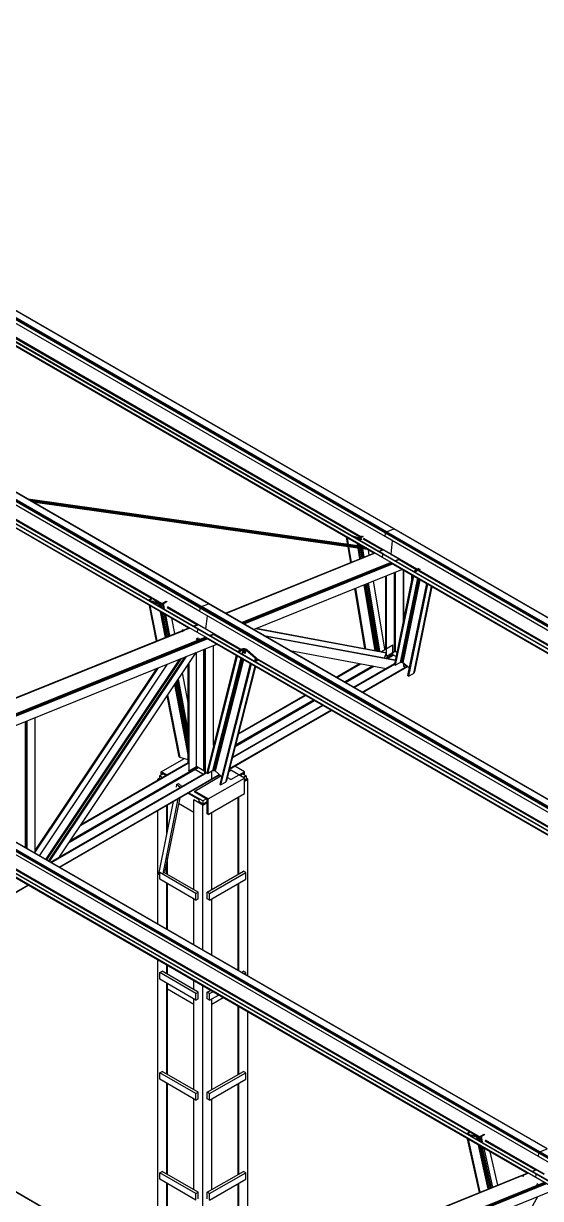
# Model space of a CAD drawing. Header units: millimetres. Extents: x 357 to 945, y 547 to 720.
# Drawn here: x 581.746 to 583.771, y 665.217 to 669.82 of the extents above; entities that cross this region are included whole.
import ezdxf

# ---------------------------------------------------------------- set-up
doc = ezdxf.new("R2010")
doc.units = ezdxf.units.MM
doc.layers.add('PLANTA-VIS', color=7, linetype='Continuous')

msp = doc.modelspace()

# ---------------------------------------------------------------- linework, layer by layer
at = {"layer": 'PLANTA-VIS', "extrusion": (6.79673e-13, 0.816497, 0.57735)}
for p, q in [((583.1653, 667.8267), (579.73583, 669.8067)), ((583.16655, 667.8281), (579.73708, 669.8081)), ((583.16792, 667.82896), (579.73845, 669.80897)), ((583.19589, 667.84027), (579.76642, 669.82027)), ((583.19719, 667.84048), (579.76773, 669.82049)), ((583.19821, 667.84), (579.76874, 669.82)), ((583.16233, 667.81019), (579.73286, 669.79019)), ((583.1639, 667.82321), (579.73444, 669.80322)), ((583.16437, 667.82498), (579.7349, 669.80498)), ((583.15394, 667.74075), (579.72447, 669.72076)), ((583.15569, 667.74146), (579.72622, 669.72146)), ((583.15236, 667.72772), (579.7229, 669.70773)), ((582.43701, 667.51708), (579.00754, 669.49708)), ((582.4386, 667.5301), (579.00913, 669.5101)), ((582.43906, 667.53187), (579.00959, 669.51187)), ((582.43999, 667.53358), (579.01052, 669.51359)), ((582.44124, 667.53498), (579.01177, 669.51499)), ((582.44262, 667.53585), (579.01315, 669.51586)), ((582.47058, 667.54713), (579.04112, 669.52714)), ((582.47189, 667.54734), (579.04242, 669.52735)), ((582.4729, 667.54686), (579.04344, 669.52687)), ((582.42701, 667.4346), (578.99754, 669.4146)), ((582.42858, 667.44762), (578.99911, 669.42762)), ((583.11932, 667.74529), (580.46317, 669.27882)), ((583.11834, 667.7451), (580.46509, 669.27695)), ((583.06365, 667.80751), (580.57196, 669.24609)), ((583.06448, 667.80786), (580.5728, 669.24644)), ((583.06542, 667.80838), (580.57361, 669.24703)), ((583.0664, 667.80894), (580.57428, 669.24777)), ((583.06728, 667.80945), (580.5747, 669.24855)), ((582.39398, 667.45215), (579.73779, 668.9857)), ((582.393, 667.45195), (579.73971, 668.98383)), ((582.43033, 667.44832), (579.86407, 668.92995)), ((582.24947, 667.56967), (579.93687, 668.90485)), ((582.24859, 667.56916), (579.93784, 668.90327)), ((582.24761, 667.56859), (579.93816, 668.90195)), ((582.2467, 667.56807), (579.93847, 668.90073)), ((582.24597, 667.56765), (579.93854, 668.89984)), ((583.07212, 667.77178), (581.76225, 667.95716)), ((583.07229, 667.77168), (581.76242, 667.95706)), ((583.07263, 667.77149), (581.76275, 667.95687)), ((583.07313, 667.7712), (581.76326, 667.95658)), ((583.07379, 667.77082), (581.76392, 667.95619)), ((583.0746, 667.77035), (581.76473, 667.95573)), ((583.07555, 667.7698), (581.76567, 667.95518)), ((583.07661, 667.76919), (581.76674, 667.95457)), ((583.07778, 667.76852), (581.7679, 667.95389)), ((583.07903, 667.76779), (581.76915, 667.95317)), ((583.08034, 667.76703), (581.77047, 667.95241)), ((583.0817, 667.76625), (581.77183, 667.95163)), ((583.08309, 667.76545), (581.77321, 667.95083)), ((583.08447, 667.76465), (581.77459, 667.95003)), ((583.08583, 667.76387), (581.77596, 667.94924)), ((583.08715, 667.7631), (581.77728, 667.94848)), ((583.08841, 667.76238), (581.77853, 667.94776)), ((583.08958, 667.7617), (581.77971, 667.94708)), ((583.09066, 667.76108), (581.78078, 667.94646)), ((583.09161, 667.76053), (581.78174, 667.94591)), ((583.09243, 667.76006), (581.78256, 667.94543)), ((583.0931, 667.75967), (581.78323, 667.94505)), ((583.09362, 667.75937), (581.78375, 667.94475)), ((583.09397, 667.75917), (581.7841, 667.94454)), ((583.09415, 667.75906), (581.78428, 667.94444)), ((583.09416, 667.75906), (581.78429, 667.94444)), ((583.16437, 667.82498), (583.1653, 667.8267)), ((583.16437, 667.82498), (583.1653, 667.8267)), ((583.1653, 667.8267), (583.16655, 667.8281)), ((583.1653, 667.8267), (583.16655, 667.8281)), ((585.88766, 666.25494), (583.1653, 667.8267)), ((583.16655, 667.8281), (583.16792, 667.82896)), ((583.16655, 667.8281), (583.16792, 667.82896)), ((585.88891, 666.25634), (583.16655, 667.8281)), ((583.16792, 667.82896), (583.19589, 667.84027)), ((583.16792, 667.82896), (583.19589, 667.84027)), ((585.89028, 666.25721), (583.16792, 667.82896)), ((583.19589, 667.84027), (583.19719, 667.84048)), ((583.19589, 667.84027), (583.19719, 667.84048)), ((585.91825, 666.26851), (583.19589, 667.84027)), ((583.19719, 667.84048), (583.19821, 667.84)), ((583.19719, 667.84048), (583.19821, 667.84)), ((585.91955, 666.26873), (583.19719, 667.84048)), ((585.92057, 666.26824), (583.19821, 667.84)), ((583.01565, 667.77977), (583.01114, 667.80699)), ((583.01623, 667.77969), (583.01177, 667.80662)), ((583.01878, 667.77933), (583.01452, 667.80504)), ((583.05345, 667.80651), (583.03237, 667.81353)), ((583.04991, 667.80447), (583.04196, 667.80712)), ((583.04991, 667.80447), (583.05405, 667.80373)), ((583.05027, 667.80232), (583.04991, 667.80447)), ((583.05345, 667.80651), (583.05599, 667.80605)), ((583.05492, 667.77421), (583.05355, 667.7825)), ((583.05405, 667.80373), (583.05895, 667.8039)), ((583.05471, 667.79975), (583.05405, 667.80373)), ((583.05599, 667.80605), (583.05902, 667.80616)), ((583.05895, 667.8039), (583.06389, 667.80497)), ((583.06016, 667.79665), (583.05895, 667.8039)), ((583.05902, 667.80616), (583.06204, 667.80682)), ((583.06204, 667.80682), (583.06464, 667.80793)), ((583.06389, 667.80497), (583.0681, 667.80678)), ((583.06527, 667.79663), (583.06389, 667.80497)), ((583.06464, 667.80793), (583.07416, 667.81343)), ((583.0681, 667.80678), (583.07773, 667.81234)), ((583.06962, 667.79757), (583.0681, 667.80678)), ((583.14984, 667.75775), (583.07644, 667.80012)), ((583.15073, 667.75807), (583.07713, 667.80056)), ((583.15193, 667.75844), (583.07769, 667.8013)), ((583.18535, 667.74027), (583.07805, 667.80222)), ((583.18558, 667.74116), (583.07814, 667.80318)), ((583.16233, 667.81019), (583.1639, 667.82321)), ((583.16233, 667.81019), (583.1639, 667.82321)), ((585.88469, 666.23843), (583.16233, 667.81019)), ((583.1639, 667.82321), (583.16437, 667.82498)), ((583.1639, 667.82321), (583.16437, 667.82498)), ((585.88626, 666.25146), (583.1639, 667.82321)), ((585.88673, 666.25322), (583.16437, 667.82498)), ((583.18558, 667.74116), (583.19186, 667.79313)), ((583.18558, 667.74116), (583.19186, 667.79313)), ((582.5367, 667.51003), (583.11866, 667.74523)), ((582.53698, 667.50987), (583.11968, 667.74536)), ((582.53822, 667.50915), (583.12129, 667.74479)), ((583.02747, 667.70838), (583.01727, 667.76994)), ((583.02801, 667.70859), (583.01786, 667.76986)), ((583.03034, 667.70954), (583.02041, 667.76949)), ((583.06342, 667.72291), (583.05655, 667.76438)), ((583.05904, 667.77363), (583.058, 667.77994)), ((583.06719, 667.72443), (583.06067, 667.7638)), ((583.06409, 667.77292), (583.06345, 667.77679)), ((583.07181, 667.7263), (583.06572, 667.76308)), ((583.06932, 667.77218), (583.0691, 667.77353)), ((583.0766, 667.72823), (583.07095, 667.76234)), ((583.08083, 667.72994), (583.07557, 667.76169)), ((583.10043, 667.73786), (583.09721, 667.75729)), ((583.13688, 667.75232), (583.15226, 667.75853)), ((583.13812, 667.7516), (583.15415, 667.75808)), ((583.15236, 667.72772), (583.15394, 667.74075)), ((583.15236, 667.72772), (583.15394, 667.74075)), ((583.15394, 667.74075), (583.15569, 667.74146)), ((583.15394, 667.74075), (583.15569, 667.74146)), ((585.8763, 666.16899), (583.15394, 667.74075)), ((585.87805, 666.1697), (583.15569, 667.74146)), ((583.18526, 667.74011), (583.18535, 667.74027)), ((583.18526, 667.74011), (583.18535, 667.74027)), ((583.18535, 667.74027), (583.18558, 667.74116)), ((583.18535, 667.74027), (583.18558, 667.74116)), ((583.28683, 667.68168), (583.18535, 667.74027)), ((583.28772, 667.68219), (583.18558, 667.74116)), ((582.60045, 667.47322), (583.18351, 667.70887)), ((582.60245, 667.47207), (583.18515, 667.70756)), ((582.60493, 667.47064), (583.18689, 667.70584)), ((582.60748, 667.46917), (583.18912, 667.70423)), ((582.60973, 667.46786), (583.19138, 667.70293)), ((583.15236, 667.72772), (583.1524, 667.72683)), ((585.87472, 666.15597), (583.15236, 667.72772)), ((583.15236, 667.72772), (583.1524, 667.72683)), ((585.84168, 666.17354), (583.18553, 667.70707)), ((585.8407, 666.17334), (583.18745, 667.7052)), ((583.20035, 667.71567), (583.21638, 667.72215)), ((583.20235, 667.71452), (583.21773, 667.72073)), ((583.28422, 667.68017), (583.21729, 667.71881)), ((583.28494, 667.68058), (583.21779, 667.71935)), ((583.28586, 667.68111), (583.21783, 667.72039)), ((582.64675, 667.44649), (583.22839, 667.68156)), ((583.16529, 667.37208), (583.16529, 667.65605)), ((583.16741, 667.35507), (583.16741, 667.65691)), ((583.19852, 667.35934), (583.19852, 667.66949)), ((583.26991, 667.65759), (583.19886, 667.31083)), ((583.1995, 667.35971), (583.1995, 667.66988)), ((583.20065, 667.35985), (583.20065, 667.67035)), ((583.2018, 667.35972), (583.2018, 667.67081)), ((583.27353, 667.6555), (583.2019, 667.30592)), ((583.20277, 667.35934), (583.20277, 667.6712)), ((583.28858, 667.64681), (583.22099, 667.31694)), ((583.29073, 667.64557), (583.22358, 667.31785)), ((583.29343, 667.64401), (583.22662, 667.31792)), ((583.29628, 667.64237), (583.22964, 667.31715)), ((583.23388, 667.48174), (583.23388, 667.67839)), ((583.236, 667.49209), (583.236, 667.67717)), ((583.26711, 667.64394), (583.26711, 667.6592)), ((583.26841, 667.65029), (583.26841, 667.65845)), ((583.26887, 667.65253), (583.26887, 667.65819)), ((583.27324, 667.67383), (583.27319, 667.67361)), ((583.27324, 667.67383), (583.29233, 667.68485)), ((583.2742, 667.67303), (583.27324, 667.67383)), ((583.27723, 667.67128), (583.29579, 667.682)), ((583.29233, 667.68485), (583.29603, 667.68614)), ((583.29579, 667.682), (583.29422, 667.6743)), ((585.78602, 666.23575), (583.29432, 667.67433)), ((585.78685, 666.23611), (583.29516, 667.67468)), ((583.29579, 667.682), (583.29838, 667.68291)), ((585.78779, 666.23663), (583.29597, 667.67528)), ((585.78876, 666.23719), (583.29664, 667.67602)), ((585.78965, 666.2377), (583.29706, 667.6768)), ((583.29838, 667.68291), (583.29722, 667.67726)), ((583.29838, 667.68291), (583.29971, 667.68294)), ((583.08329, 667.37154), (583.04425, 667.60714)), ((583.08388, 667.37143), (583.04479, 667.60735)), ((583.08645, 667.37095), (583.04712, 667.6083)), ((583.12287, 667.36415), (583.0802, 667.62167)), ((583.12702, 667.36337), (583.08397, 667.62319)), ((583.13211, 667.36242), (583.08859, 667.62506)), ((583.13738, 667.36143), (583.09338, 667.62699)), ((583.14203, 667.36057), (583.0976, 667.6287)), ((583.16156, 667.36893), (583.11721, 667.63662)), ((583.29882, 667.6409), (583.23218, 667.31566)), ((583.32412, 667.62629), (583.25033, 667.26613)), ((583.32773, 667.6242), (583.25378, 667.26329)), ((583.34278, 667.61551), (583.27288, 667.27431)), ((583.34484, 667.61433), (583.27571, 667.27691)), ((583.34516, 667.61414), (583.27675, 667.28023)), ((582.23618, 667.56042), (582.2368, 667.56176)), ((582.2368, 667.56176), (582.23964, 667.56399)), ((582.23964, 667.56399), (582.25149, 667.57083)), ((582.24067, 667.56026), (582.24131, 667.56166)), ((582.24122, 667.55905), (582.24067, 667.56026)), ((582.2429, 667.5582), (582.24122, 667.55905)), ((582.24131, 667.56166), (582.24307, 667.56303)), ((582.24189, 667.55871), (582.24131, 667.56166)), ((582.27989, 667.54774), (582.2429, 667.5582)), ((582.24307, 667.56303), (582.25504, 667.56994)), ((582.24375, 667.55955), (582.24307, 667.56303)), ((582.27636, 667.54569), (582.24757, 667.55384)), ((582.28064, 667.54763), (582.25368, 667.56319)), ((582.28252, 667.54739), (582.25437, 667.56364)), ((582.28414, 667.5475), (582.25491, 667.56438)), ((582.28578, 667.54768), (582.25524, 667.56531)), ((582.28704, 667.54798), (582.25532, 667.56629)), ((582.29103, 667.54945), (582.30485, 667.55742)), ((582.29446, 667.54848), (582.30841, 667.55653)), ((582.26679, 667.40095), (582.23945, 667.54061)), ((582.26727, 667.40114), (582.24002, 667.54027)), ((582.26953, 667.40206), (582.24278, 667.53868)), ((582.27636, 667.54569), (582.28046, 667.54513)), ((582.27823, 667.53614), (582.27636, 667.54569)), ((582.27989, 667.54774), (582.28242, 667.54738)), ((582.28046, 667.54513), (582.28534, 667.54546)), ((582.28274, 667.53354), (582.28046, 667.54513)), ((582.30192, 667.41515), (582.28218, 667.51593)), ((582.28242, 667.54738), (582.28542, 667.5476)), ((582.28534, 667.54546), (582.29026, 667.54664)), ((582.28831, 667.53032), (582.28534, 667.54546)), ((582.28542, 667.5476), (582.28844, 667.54831)), ((582.30562, 667.41664), (582.28669, 667.51333)), ((582.28844, 667.54831), (582.29103, 667.54945)), ((582.29026, 667.54664), (582.29446, 667.54848)), ((582.2941, 667.52702), (582.29026, 667.54664)), ((582.3102, 667.41849), (582.29226, 667.51011)), ((582.29848, 667.52795), (582.29446, 667.54848)), ((582.31497, 667.42042), (582.29807, 667.50676)), ((582.42446, 667.4646), (582.30841, 667.5316)), ((582.42536, 667.46492), (582.3091, 667.53204)), ((582.42655, 667.46528), (582.30964, 667.53278)), ((582.45998, 667.44711), (582.30997, 667.53372)), ((582.46022, 667.44799), (582.31005, 667.53469)), ((582.43701, 667.51708), (582.4386, 667.5301)), ((582.43701, 667.51708), (582.4386, 667.5301)), ((585.15937, 665.94532), (582.43701, 667.51708)), ((582.4386, 667.5301), (582.43906, 667.53187)), ((582.4386, 667.5301), (582.43906, 667.53187)), ((585.16096, 665.95834), (582.4386, 667.5301)), ((582.43906, 667.53187), (582.43999, 667.53358)), ((582.43906, 667.53187), (582.43999, 667.53358)), ((585.16142, 665.96011), (582.43906, 667.53187)), ((582.43999, 667.53358), (582.44124, 667.53498)), ((582.43999, 667.53358), (582.44124, 667.53498)), ((585.16235, 665.96183), (582.43999, 667.53358)), ((582.44124, 667.53498), (582.44262, 667.53585)), ((582.44124, 667.53498), (582.44262, 667.53585)), ((585.1636, 665.96323), (582.44124, 667.53498)), ((582.44262, 667.53585), (582.47058, 667.54713)), ((582.44262, 667.53585), (582.47058, 667.54713)), ((585.16498, 665.9641), (582.44262, 667.53585)), ((582.47058, 667.54713), (582.47189, 667.54734)), ((582.47058, 667.54713), (582.47189, 667.54734)), ((585.19295, 665.97538), (582.47058, 667.54713)), ((582.47189, 667.54734), (582.4729, 667.54686)), ((582.47189, 667.54734), (582.4729, 667.54686)), ((585.19425, 665.97559), (582.47189, 667.54734)), ((585.19527, 665.97511), (582.4729, 667.54686)), ((582.3192, 667.42213), (582.30321, 667.50379)), ((582.33889, 667.43009), (582.32717, 667.48996)), ((582.41154, 667.45917), (582.4269, 667.46538)), ((582.41278, 667.45845), (582.42878, 667.46492)), ((582.46022, 667.44799), (582.46653, 667.50003)), ((582.46022, 667.44799), (582.46653, 667.50003)), ((581.20391, 666.90882), (582.45816, 667.41572)), ((581.20591, 666.90766), (582.45979, 667.41441)), ((581.20839, 666.90624), (582.46153, 667.41269)), ((581.67592, 667.16215), (582.36877, 667.44216)), ((581.67621, 667.16199), (582.36851, 667.44178)), ((581.67745, 667.16127), (582.3674, 667.44011)), ((582.36644, 667.43869), (582.37078, 667.44517)), ((582.36927, 667.43705), (582.37361, 667.44354)), ((582.37361, 667.44354), (582.37078, 667.44517)), ((582.37301, 667.44388), (582.3933, 667.45208)), ((582.3733, 667.44372), (582.39432, 667.45221)), ((582.37361, 667.44354), (582.37731, 667.4403)), ((582.37432, 667.44291), (582.39593, 667.45164)), ((582.42372, 667.40562), (582.42805, 667.4121)), ((582.42701, 667.4346), (582.42858, 667.44762)), ((582.42701, 667.4346), (582.42858, 667.44762)), ((582.42701, 667.4346), (582.42704, 667.43368)), ((585.14937, 665.86284), (582.42701, 667.4346)), ((582.42701, 667.4346), (582.42704, 667.43368)), ((582.43088, 667.41047), (582.42805, 667.4121)), ((582.42858, 667.44762), (582.43033, 667.44832)), ((582.42858, 667.44762), (582.43033, 667.44832)), ((585.15094, 665.87586), (582.42858, 667.44762)), ((582.584, 667.3596), (582.43033, 667.44832)), ((582.4599, 667.44696), (582.45998, 667.44711)), ((582.4599, 667.44696), (582.45998, 667.44711)), ((582.45998, 667.44711), (582.46022, 667.44799)), ((582.45998, 667.44711), (582.46022, 667.44799)), ((582.59778, 667.36755), (582.45998, 667.44711)), ((585.11634, 665.88039), (582.46015, 667.41394)), ((582.59866, 667.36806), (582.46022, 667.44799)), ((585.11536, 665.8802), (582.46207, 667.41207)), ((582.47501, 667.42253), (582.49101, 667.429)), ((582.47701, 667.42137), (582.49237, 667.42758)), ((582.59516, 667.36604), (582.49194, 667.42564)), ((582.59589, 667.36646), (582.49243, 667.4262)), ((582.5968, 667.36699), (582.49248, 667.42722)), ((582.65602, 667.45023), (583.16829, 667.35456)), ((582.65789, 667.45099), (583.16547, 667.35619)), ((582.68718, 667.42315), (583.20217, 667.32696)), ((582.69001, 667.42152), (583.20195, 667.3259)), ((581.21094, 666.90476), (582.46378, 667.41109)), ((581.2132, 666.90346), (582.46603, 667.40979)), ((581.25022, 666.88209), (582.50305, 667.38841)), ((582.42655, 667.40398), (582.43088, 667.41047)), ((582.43088, 667.41047), (582.43459, 667.40723)), ((582.45246, 666.89226), (582.45246, 667.36797)), ((582.45529, 666.8939), (582.45529, 667.36911)), ((582.456, 666.88337), (582.456, 667.3694)), ((582.45883, 666.8846), (582.45883, 667.37054)), ((582.49065, 666.99337), (582.49065, 667.3834)), ((582.58316, 667.35911), (582.60226, 667.37013)), ((582.58831, 667.35711), (582.60568, 667.36714)), ((582.60568, 667.36714), (582.60191, 667.35222)), ((582.60226, 667.37013), (582.60646, 667.37158)), ((582.60827, 667.36803), (582.60444, 667.35289)), ((582.60568, 667.36714), (582.60827, 667.36803)), ((582.60646, 667.37158), (582.61137, 667.37162)), ((582.61129, 667.36806), (582.60747, 667.35294)), ((582.60827, 667.36803), (582.61129, 667.36806)), ((582.6143, 667.36722), (582.61054, 667.35237)), ((582.61129, 667.36806), (582.6143, 667.36722)), ((582.61137, 667.37162), (582.61625, 667.37025)), ((582.6143, 667.36722), (582.61682, 667.36564)), ((582.61625, 667.37025), (582.62036, 667.36768)), ((582.65736, 667.33542), (582.62036, 667.36768)), ((583.14774, 667.3595), (583.19294, 667.3856)), ((583.16141, 667.36984), (583.16529, 667.37208)), ((583.19294, 667.34967), (583.19294, 667.3856)), ((581.83366, 666.54524), (582.35796, 667.32978)), ((581.83567, 666.54407), (582.36179, 667.33132)), ((581.83719, 666.5432), (582.36468, 667.33249)), ((581.84454, 666.53895), (582.37861, 667.33812)), ((581.84737, 666.53732), (582.38398, 667.34029)), ((581.88696, 666.55484), (582.4222, 667.35574)), ((582.35951, 667.32476), (582.35903, 667.3272)), ((582.42347, 666.909), (582.42347, 667.35625)), ((582.57942, 667.34432), (582.46354, 666.88621)), ((582.58307, 667.34221), (582.46674, 666.88235)), ((582.5973, 667.334), (582.48583, 666.89337)), ((582.59936, 667.33281), (582.48842, 666.89426)), ((582.60199, 667.33129), (582.49144, 666.89429)), ((582.6048, 667.32967), (582.49445, 666.89344)), ((582.60735, 667.3282), (582.49697, 666.89186)), ((582.58316, 667.35911), (582.58309, 667.35882)), ((582.58432, 667.35811), (582.58316, 667.35911)), ((585.15269, 665.87657), (582.58644, 667.35819)), ((582.61682, 667.36564), (582.61318, 667.35126)), ((582.65382, 667.33338), (582.61682, 667.36564)), ((582.64849, 667.32237), (582.65365, 667.32534)), ((582.65382, 667.33338), (582.65259, 667.32851)), ((582.6528, 667.31988), (582.65708, 667.32235)), ((582.65365, 667.32534), (582.6554, 667.32696)), ((582.6555, 667.33131), (582.65382, 667.33338)), ((582.6555, 667.33131), (582.65442, 667.32704)), ((582.6554, 667.32696), (582.65604, 667.32904)), ((582.65604, 667.32904), (582.6555, 667.33131)), ((582.65708, 667.32235), (582.65664, 667.32062)), ((582.65708, 667.32235), (582.65992, 667.32497)), ((582.66007, 667.33205), (582.65736, 667.33542)), ((584.97183, 665.99791), (582.65923, 667.33309)), ((582.65992, 667.32497), (582.6593, 667.32254)), ((582.65992, 667.32497), (582.66097, 667.32838)), ((582.66097, 667.32838), (582.66007, 667.33205)), ((582.66097, 667.32838), (582.66012, 667.325)), ((584.97095, 665.9974), (582.6602, 667.33151)), ((584.96997, 665.99684), (582.66052, 667.3302)), ((584.96906, 665.99631), (582.66083, 667.32897)), ((584.96833, 665.99589), (582.6609, 667.32809)), ((582.79028, 667.36362), (583.16621, 667.29341)), ((583.15982, 667.33487), (583.16829, 667.35456)), ((583.16829, 667.35456), (583.16547, 667.35619)), ((583.16548, 667.33382), (583.19294, 667.34967)), ((583.16695, 667.33354), (583.19311, 667.34864)), ((583.16741, 667.34137), (583.19852, 667.35934)), ((583.16741, 667.34137), (583.16741, 667.3525)), ((583.16869, 667.33322), (583.19357, 667.34758)), ((583.17043, 667.33289), (583.19425, 667.34665)), ((583.17189, 667.33262), (583.19507, 667.346)), ((583.19311, 667.34864), (583.19294, 667.34967)), ((583.19357, 667.34758), (583.19311, 667.34864)), ((583.19425, 667.34665), (583.19357, 667.34758)), ((583.19507, 667.346), (583.19425, 667.34665)), ((583.2049, 667.34032), (583.19507, 667.346)), ((583.19852, 667.35934), (583.1995, 667.35971)), ((583.1995, 667.35971), (583.20065, 667.35985)), ((583.20065, 667.35985), (583.2018, 667.35972)), ((583.2018, 667.35972), (583.20277, 667.35934)), ((583.20816, 667.35622), (583.20277, 667.35934)), ((581.79238, 666.57381), (582.27524, 667.29634)), ((581.79238, 666.57967), (582.26987, 667.29417)), ((581.8082, 666.55993), (582.30963, 667.31024)), ((582.32865, 667.27859), (582.32817, 667.28103)), ((582.33175, 667.28321), (582.33127, 667.28566)), ((582.33557, 667.28893), (582.33509, 667.29138)), ((582.33955, 667.29489), (582.33907, 667.29733)), ((582.34307, 667.30017), (582.3426, 667.30261)), ((582.39165, 667.1606), (582.36902, 667.27617)), ((582.39165, 666.92338), (582.39165, 667.31002)), ((582.39448, 666.89226), (582.39448, 667.31426)), ((582.63415, 667.31272), (582.5147, 666.84055)), ((582.63781, 667.31061), (582.51813, 666.83755)), ((582.65203, 667.3024), (582.53722, 666.84858)), ((582.65393, 667.3013), (582.54007, 666.8512)), ((582.6541, 667.30121), (582.54112, 666.85461)), ((582.97046, 667.2596), (583.06256, 667.31277)), ((582.97258, 667.25837), (583.06576, 667.31217)), ((583.00369, 667.24041), (583.11278, 667.30339)), ((583.00467, 667.23985), (583.11425, 667.30312)), ((583.00582, 667.23918), (583.116, 667.30279)), ((583.00697, 667.23852), (583.11773, 667.30247)), ((583.00794, 667.23796), (583.11919, 667.30219)), ((583.03905, 667.22), (583.1992, 667.31246)), ((583.04117, 667.21877), (583.19974, 667.31032)), ((583.07228, 667.20081), (583.24829, 667.30243)), ((583.07358, 667.20006), (583.24936, 667.30154)), ((583.07404, 667.19979), (583.24974, 667.30123)), ((583.2019, 667.30592), (583.19974, 667.30769)), ((583.2019, 667.30592), (583.22099, 667.31694)), ((583.22099, 667.31694), (583.22358, 667.31785)), ((583.22358, 667.31785), (583.22662, 667.31792)), ((583.22662, 667.31792), (583.22964, 667.31715)), ((583.22964, 667.31715), (583.23218, 667.31566)), ((583.2564, 667.29576), (583.23218, 667.31566)), ((583.236, 667.30177), (583.236, 667.31252)), ((583.236, 667.30177), (583.24368, 667.30621)), ((583.25378, 667.26329), (583.27288, 667.27431)), ((583.27288, 667.27431), (583.27571, 667.27691)), ((583.27571, 667.27691), (583.27675, 667.28023)), ((582.29934, 667.23472), (582.29886, 667.23716)), ((582.29973, 667.23531), (582.29925, 667.23775)), ((582.30162, 667.23814), (582.30114, 667.24058)), ((582.39165, 666.95682), (582.33817, 667.22999)), ((582.39165, 666.97724), (582.34126, 667.23462)), ((582.39165, 667.00249), (582.34508, 667.24034)), ((582.39165, 667.02877), (582.34906, 667.2463)), ((582.39165, 667.05206), (582.35259, 667.25157)), ((583.25378, 667.26329), (583.25033, 667.26613)), ((582.3556, 666.94733), (582.30885, 667.18613)), ((582.3565, 666.94536), (582.30925, 667.18672)), ((582.35921, 666.944), (582.31114, 667.18955)), ((582.58694, 667.03572), (582.85044, 667.18785)), ((582.58766, 667.03859), (582.84831, 667.18908)), ((582.56347, 666.94297), (582.91902, 667.14825)), ((582.5642, 666.94584), (582.9169, 667.14948)), ((582.57484, 666.98791), (582.88579, 667.16744)), ((582.57517, 666.98922), (582.88482, 667.168)), ((582.57557, 666.99077), (582.88368, 667.16866)), ((582.57596, 666.99233), (582.88252, 667.16933)), ((582.57629, 666.99365), (582.88155, 667.16989)), ((581.79238, 666.56907), (581.79238, 667.1012)), ((582.55223, 666.89852), (582.9519, 667.12927)), ((582.55239, 666.89914), (582.95144, 667.12954)), ((582.55283, 666.9009), (582.95014, 667.13029)), ((581.75419, 666.59112), (581.75419, 667.08577)), ((581.75702, 666.58948), (581.75702, 667.08691)), ((581.75773, 666.58907), (581.75773, 667.0872)), ((581.76056, 666.58744), (581.76056, 667.08834)), ((583.76284, 665.38092), (581.04048, 666.95267)), ((583.76442, 665.39394), (581.04206, 666.9657)), ((583.76489, 665.39571), (581.04253, 666.96747)), ((583.76581, 665.39742), (581.04345, 666.96918)), ((583.76707, 665.39882), (581.0447, 666.97058)), ((583.76844, 665.39969), (581.04608, 666.97145)), ((583.79641, 665.41097), (581.07405, 666.98273)), ((583.79771, 665.41118), (581.07535, 666.98294)), ((583.79873, 665.4107), (581.07637, 666.98246)), ((582.45529, 666.9664), (582.456, 666.96599)), ((582.45529, 666.96216), (582.456, 666.96257)), ((582.45529, 666.95971), (582.456, 666.96012)), ((581.97048, 666.67981), (582.392, 666.92318)), ((581.97314, 666.6838), (582.39165, 666.92542)), ((582.28573, 666.88875), (582.37411, 666.93978)), ((582.3565, 666.94536), (582.3556, 666.94733)), ((582.35921, 666.944), (582.3565, 666.94536)), ((582.39165, 666.93482), (582.35921, 666.944)), ((582.39448, 666.89226), (582.42347, 666.909)), ((582.41513, 666.9006), (582.42657, 666.90721)), ((582.41529, 666.89957), (582.42755, 666.90665)), ((582.41575, 666.8985), (582.4287, 666.90598)), ((582.45246, 666.89226), (582.42347, 666.909)), ((582.45529, 666.92379), (582.456, 666.9242)), ((582.45529, 666.92266), (582.456, 666.92307)), ((582.45529, 666.92133), (582.456, 666.92174)), ((582.45529, 666.92001), (582.456, 666.92042)), ((582.45529, 666.91889), (582.456, 666.9193)), ((582.61099, 666.88875), (582.57315, 666.9106)), ((583.75283, 665.29844), (581.03047, 666.87019)), ((583.75441, 665.31146), (581.03205, 666.88321)), ((581.85199, 666.53465), (582.45847, 666.8848)), ((581.85411, 666.53343), (582.46435, 666.88574)), ((581.88523, 666.51546), (582.48372, 666.861)), ((581.92606, 666.61334), (582.41725, 666.89693)), ((581.92727, 666.61516), (582.41643, 666.89758)), ((581.92871, 666.61731), (582.41575, 666.8985)), ((581.93016, 666.61948), (582.41529, 666.89957)), ((581.93139, 666.62131), (582.41513, 666.9006)), ((582.27158, 666.86009), (582.27865, 666.86418)), ((582.27504, 666.8581), (582.27158, 666.86009)), ((582.27158, 666.8561), (582.27158, 666.86009)), ((582.27865, 666.87242), (582.2928, 666.88059)), ((582.28925, 666.8663), (582.27865, 666.87242)), ((582.27865, 666.87242), (582.27865, 666.86018)), ((582.30693, 666.87651), (582.28573, 666.88875)), ((582.28573, 666.87651), (582.28573, 666.88875)), ((582.28926, 666.87855), (582.28926, 666.88263)), ((582.3034, 666.87447), (582.28926, 666.88263)), ((582.39448, 666.89226), (582.392, 666.89369)), ((582.41513, 666.9006), (582.41513, 666.90418)), ((582.41513, 666.9006), (582.41513, 666.90418)), ((582.41529, 666.89957), (582.41513, 666.9006)), ((582.41529, 666.89957), (582.41513, 666.9006)), ((582.41575, 666.8985), (582.41529, 666.89957)), ((582.41575, 666.8985), (582.41529, 666.89957)), ((582.41643, 666.89758), (582.41575, 666.8985)), ((582.41643, 666.89758), (582.41575, 666.8985)), ((582.41643, 666.89758), (582.42985, 666.90532)), ((582.41725, 666.89693), (582.41643, 666.89758)), ((582.41725, 666.89693), (582.41643, 666.89758)), ((582.41654, 666.81323), (582.51919, 666.87249)), ((582.41725, 666.89693), (582.43082, 666.90476)), ((582.44836, 666.87896), (582.41725, 666.89693)), ((582.44836, 666.87896), (582.41725, 666.89693)), ((582.45246, 666.89226), (582.45529, 666.8939)), ((582.46674, 666.88235), (582.46435, 666.88443)), ((582.46674, 666.88235), (582.48583, 666.89337)), ((582.46957, 666.78261), (582.61099, 666.86426)), ((582.48247, 666.85825), (582.51439, 666.87668)), ((582.48339, 666.85931), (582.51402, 666.877)), ((582.48372, 666.861), (582.48339, 666.85931)), ((582.48372, 666.861), (582.48339, 666.85931)), ((582.48372, 666.861), (582.48372, 666.89215)), ((582.48372, 666.861), (582.48372, 666.89215)), ((582.48372, 666.861), (582.51299, 666.8779)), ((582.48583, 666.89337), (582.48842, 666.89426)), ((582.48842, 666.89426), (582.49144, 666.89429)), ((582.49144, 666.89429), (582.49445, 666.89344)), ((582.49445, 666.89344), (582.49697, 666.89186)), ((582.52213, 666.86993), (582.49697, 666.89186)), ((582.55796, 666.85813), (582.54404, 666.86617)), ((582.55017, 666.89038), (582.55796, 666.89488)), ((582.61099, 666.86426), (582.55796, 666.89488)), ((582.55796, 666.85813), (582.61099, 666.88875)), ((582.59332, 666.87446), (582.60746, 666.88263)), ((582.60392, 666.88059), (582.61807, 666.87242)), ((582.60746, 666.87855), (582.60746, 666.88263)), ((582.61807, 666.87242), (582.60746, 666.8663)), ((582.61099, 666.87651), (582.61099, 666.88875)), ((582.61099, 666.80302), (582.61099, 666.86426)), ((582.61099, 666.85601), (582.61807, 666.86009)), ((582.61099, 666.85193), (582.62514, 666.86009)), ((582.61807, 666.87242), (582.61807, 666.86009)), ((582.62514, 666.86009), (582.61807, 666.86418)), ((582.62514, 666.08828), (582.62514, 666.86009)), ((583.71981, 665.31599), (581.06362, 666.84954)), ((583.71882, 665.3158), (581.06554, 666.84767)), ((581.88653, 666.51471), (582.48339, 666.85931)), ((581.88699, 666.51445), (582.48247, 666.85825)), ((582.34598, 666.8384), (582.34407, 666.82895)), ((582.34598, 666.8384), (582.35305, 666.84249)), ((582.35927, 666.82753), (582.34598, 666.8384)), ((582.36634, 666.83161), (582.35305, 666.84249)), ((582.48339, 666.85931), (582.48247, 666.85825)), ((582.48339, 666.85931), (582.48247, 666.85825)), ((582.51813, 666.83755), (582.5147, 666.84055)), ((582.51813, 666.83755), (582.53722, 666.84858)), ((582.53722, 666.84858), (582.54007, 666.8512)), ((582.54007, 666.8512), (582.54112, 666.85461)), ((582.33254, 666.77169), (582.27527, 666.48731)), ((582.35079, 666.78222), (582.29175, 666.48909)), ((582.35786, 666.7863), (582.29882, 666.49314)), ((582.43415, 666.77849), (582.38923, 666.80442)), ((582.44836, 666.77444), (582.39284, 666.8065)), ((582.41301, 666.77844), (582.41647, 666.78044)), ((582.41301, 666.42721), (582.41301, 666.77844)), ((582.44836, 666.75803), (582.41301, 666.77844)), ((582.41654, 666.80914), (582.41654, 666.81323)), ((582.46957, 666.78261), (582.41654, 666.81323)), ((582.46604, 666.78057), (582.41654, 666.80914)), ((582.43415, 666.77849), (582.43422, 666.77853)), ((582.43415, 666.77024), (582.43415, 666.77849)), ((582.44836, 666.76211), (582.43422, 666.77028)), ((582.4625, 666.78261), (582.44836, 666.77444)), ((582.44836, 666.77444), (582.44836, 666.76211)), ((582.44836, 666.76211), (582.46604, 666.77232)), ((582.44836, 666.75803), (582.46604, 666.76824)), ((582.46604, 666.72341), (582.46604, 666.78057)), ((582.46957, 666.72137), (582.61099, 666.80302)), ((582.46957, 666.72137), (582.46957, 666.78261)), ((582.58625, 666.48641), (582.58625, 666.78873)), ((582.58978, 666.48845), (582.58978, 666.79077)), ((583.75615, 665.31216), (581.27238, 666.74617)), ((583.49571, 665.47946), (581.34214, 666.72282)), ((582.27158, 666.2924), (582.27158, 666.73649)), ((582.30694, 666.64457), (582.30694, 666.75691)), ((582.31047, 666.66212), (582.31047, 666.75895)), ((582.41301, 666.72945), (582.35335, 666.7639)), ((582.44836, 666.19034), (582.44836, 666.75803)), ((582.46957, 666.72137), (582.46604, 666.72341)), ((582.48372, 666.42721), (582.48372, 666.72954)), ((583.49483, 665.47895), (581.34353, 666.721)), ((583.49385, 665.47838), (581.34437, 666.71939)), ((583.49294, 665.47786), (581.34465, 666.71817)), ((583.49221, 665.47743), (581.34488, 666.7172)), ((581.89868, 666.63835), (581.90211, 666.64034)), ((581.90134, 666.64234), (581.90478, 666.64433)), ((581.85425, 666.57188), (581.85769, 666.57387)), ((581.85547, 666.5737), (581.85891, 666.57569)), ((581.85691, 666.57586), (581.86035, 666.57784)), ((581.85836, 666.57802), (581.8618, 666.58001)), ((581.85959, 666.57986), (581.86302, 666.58184)), ((582.31047, 666.48641), (582.31047, 666.55102)), ((582.28025, 666.49349), (582.28219, 666.49461)), ((582.42167, 666.41184), (582.28025, 666.49349)), ((582.28025, 666.46757), (582.28025, 666.49349)), ((582.43065, 666.41703), (582.29879, 666.49315)), ((582.30694, 666.48845), (582.30694, 666.53347)), ((582.46607, 666.41703), (582.60749, 666.49868)), ((582.47505, 666.41184), (582.61648, 666.49349)), ((582.61648, 666.49349), (582.60749, 666.49868)), ((582.61648, 666.46757), (582.61648, 666.49349)), ((582.28025, 666.48324), (582.27527, 666.48731)), ((582.42167, 666.38592), (582.28025, 666.46757)), ((582.30694, 666.27199), (582.30694, 666.45216)), ((582.31047, 666.26995), (582.31047, 666.45011)), ((582.47505, 666.38592), (582.61648, 666.46757)), ((582.58625, 666.11073), (582.58625, 666.45011)), ((582.58978, 666.10869), (582.58978, 666.45216)), ((582.39987, 664.84657), (579.67751, 666.41832)), ((582.40118, 664.84678), (579.67881, 666.41854)), ((582.40219, 664.8463), (579.67983, 666.41805)), ((581.15822, 666.09369), (581.76484, 666.44393)), ((581.15841, 666.09434), (581.76438, 666.44419)), ((581.15896, 666.09615), (581.76308, 666.44494)), ((582.42167, 666.41184), (582.43065, 666.41703)), ((582.42167, 666.38592), (582.42167, 666.41184)), ((582.43065, 666.3911), (582.43065, 666.41703)), ((582.47505, 666.41184), (582.46607, 666.41703)), ((582.46607, 666.3911), (582.46607, 666.41703)), ((582.47505, 666.38592), (582.47505, 666.41184)), ((582.41301, 666.21075), (582.41301, 666.39092)), ((582.42167, 666.38592), (582.43065, 666.3911)), ((582.47505, 666.38592), (582.46607, 666.3911)), ((582.48372, 666.16993), (582.48372, 666.39092)), ((582.27158, 664.92171), (582.27158, 666.15136)), ((582.30694, 666.09653), (582.30694, 666.13095)), ((582.31047, 666.09449), (582.31047, 666.1289)), ((582.28025, 666.10157), (582.28923, 666.10676)), ((582.42167, 666.01992), (582.28025, 666.10157)), ((582.28025, 666.07565), (582.28025, 666.10157)), ((582.43065, 666.02511), (582.28923, 666.10676)), ((582.60031, 666.10261), (582.60749, 666.10676)), ((582.61648, 666.10157), (582.60749, 666.10676)), ((582.60929, 666.09742), (582.61648, 666.10157)), ((582.61648, 666.09328), (582.61648, 666.10157)), ((582.42167, 665.994), (582.28025, 666.07565)), ((582.30694, 665.70461), (582.30694, 666.06024)), ((582.31047, 665.70257), (582.31047, 666.0582)), ((582.41301, 665.97738), (582.31047, 666.03658)), ((582.41301, 666.03529), (582.41301, 666.06971)), ((582.44836, 664.81964), (582.44836, 666.0493)), ((582.46607, 666.02511), (582.47816, 666.03209)), ((582.41301, 665.64338), (582.41301, 665.999)), ((582.42167, 666.01992), (582.43065, 666.02511)), ((582.42167, 665.994), (582.42167, 666.01992)), ((582.42167, 665.994), (582.43065, 665.99918)), ((582.43065, 665.99918), (582.43065, 666.02511)), ((582.47505, 666.01992), (582.46607, 666.02511)), ((582.46607, 665.99918), (582.46607, 666.02511)), ((582.47505, 665.994), (582.46607, 665.99918)), ((582.47505, 666.01992), (582.48715, 666.0269)), ((582.47505, 665.994), (582.47505, 666.01992)), ((582.47505, 665.994), (582.5096, 666.01394)), ((582.52832, 666.00313), (582.48372, 665.97738)), ((582.48372, 665.64338), (582.48372, 665.999)), ((582.58625, 665.70257), (582.58625, 665.96969)), ((582.58978, 665.70461), (582.58978, 665.96765)), ((582.62514, 664.87379), (582.62514, 665.94723)), ((582.28025, 665.70965), (582.28923, 665.71484)), ((582.42167, 665.628), (582.28025, 665.70965)), ((582.28025, 665.68373), (582.28025, 665.70965)), ((582.43065, 665.63319), (582.28923, 665.71484)), ((582.46607, 665.63319), (582.60749, 665.71484)), ((582.47505, 665.628), (582.61648, 665.70965)), ((582.61648, 665.70965), (582.60749, 665.71484)), ((582.61648, 665.68373), (582.61648, 665.70965)), ((582.42167, 665.60208), (582.28025, 665.68373)), ((582.30694, 665.31269), (582.30694, 665.66832)), ((582.31047, 665.31065), (582.31047, 665.66628)), ((582.47505, 665.60208), (582.61648, 665.68373)), ((582.58625, 665.31065), (582.58625, 665.66628)), ((582.58978, 665.31269), (582.58978, 665.66832)), ((582.42167, 665.628), (582.43065, 665.63319)), ((582.42167, 665.60208), (582.42167, 665.628)), ((582.43065, 665.60727), (582.43065, 665.63319)), ((582.47505, 665.628), (582.46607, 665.63319)), ((582.46607, 665.60727), (582.46607, 665.63319)), ((582.47505, 665.60208), (582.47505, 665.628)), ((582.41301, 665.25146), (582.41301, 665.60708)), ((582.42167, 665.60208), (582.43065, 665.60727)), ((582.47505, 665.60208), (582.46607, 665.60727)), ((582.48372, 665.25146), (582.48372, 665.60708)), ((583.48486, 665.47319), (583.49655, 665.47994)), ((583.48825, 665.47239), (583.50009, 665.47923)), ((583.4818, 665.47056), (583.48201, 665.471)), ((583.48201, 665.471), (583.48486, 665.47319)), ((583.53188, 665.24024), (583.48495, 665.45082)), ((583.5323, 665.24041), (583.48548, 665.45052)), ((583.48583, 665.4697), (583.48649, 665.47104)), ((583.48636, 665.46858), (583.48583, 665.4697)), ((583.48801, 665.46784), (583.48636, 665.46858)), ((583.48649, 665.47104), (583.48825, 665.47239)), ((583.48696, 665.46896), (583.48649, 665.47104)), ((583.52463, 665.45919), (583.48801, 665.46784)), ((583.53451, 665.24131), (583.48824, 665.44892)), ((583.48877, 665.47004), (583.48825, 665.47239)), ((583.5211, 665.45715), (583.49391, 665.46357)), ((583.52325, 665.45952), (583.49876, 665.47365)), ((583.52541, 665.45911), (583.49945, 665.4741)), ((583.52747, 665.45897), (583.49998, 665.47484)), ((583.52914, 665.45914), (583.50029, 665.47579)), ((583.53055, 665.45934), (583.50034, 665.47678)), ((583.5211, 665.45715), (583.52517, 665.45676)), ((583.52347, 665.4465), (583.5211, 665.45715)), ((583.52463, 665.45919), (583.52714, 665.45894)), ((583.52517, 665.45676), (583.53002, 665.45722)), ((583.52804, 665.44386), (583.52517, 665.45676)), ((583.52714, 665.45894), (583.53013, 665.45923)), ((583.53002, 665.45722), (583.53491, 665.4585)), ((583.53373, 665.44058), (583.53002, 665.45722)), ((583.53013, 665.45923), (583.53313, 665.46001)), ((583.53313, 665.46001), (583.53571, 665.46117)), ((583.53491, 665.4585), (583.53911, 665.46037)), ((583.53966, 665.43721), (583.53491, 665.4585)), ((583.53571, 665.46117), (583.54967, 665.46923)), ((583.53911, 665.46037), (583.55321, 665.46851)), ((583.54407, 665.43811), (583.53911, 665.46037)), ((583.75029, 665.32844), (583.55406, 665.44173)), ((583.75118, 665.32876), (583.55474, 665.44217)), ((583.75237, 665.32913), (583.55528, 665.44292)), ((583.7858, 665.31095), (583.55559, 665.44387)), ((583.78604, 665.31183), (583.55564, 665.44486)), ((583.56634, 665.25417), (583.52805, 665.42593)), ((583.56999, 665.25565), (583.53263, 665.42329)), ((583.57454, 665.25748), (583.53831, 665.42001)), ((583.57929, 665.2594), (583.54426, 665.41658)), ((583.58352, 665.26111), (583.54955, 665.41353)), ((583.60328, 665.2691), (583.57428, 665.39925)), ((583.76284, 665.38092), (583.76442, 665.39394)), ((583.76284, 665.38092), (583.76442, 665.39394)), ((583.76442, 665.39394), (583.76489, 665.39571)), ((583.76442, 665.39394), (583.76489, 665.39571)), ((586.48678, 663.82218), (583.76442, 665.39394)), ((583.76489, 665.39571), (583.76581, 665.39742)), ((583.76489, 665.39571), (583.76581, 665.39742)), ((586.48725, 663.82396), (583.76489, 665.39571)), ((583.76581, 665.39742), (583.76707, 665.39882)), ((583.76581, 665.39742), (583.76707, 665.39882)), ((586.48817, 663.82567), (583.76581, 665.39742)), ((583.76707, 665.39882), (583.76844, 665.39969)), ((583.76707, 665.39882), (583.76844, 665.39969)), ((586.48943, 663.82707), (583.76707, 665.39882)), ((583.76844, 665.39969), (583.79641, 665.41097)), ((583.76844, 665.39969), (583.79641, 665.41097)), ((586.49081, 663.82794), (583.76844, 665.39969)), ((586.4852, 663.80916), (583.76284, 665.38092)), ((582.28025, 665.31774), (582.28923, 665.32292)), ((582.42167, 665.23609), (582.28025, 665.31774)), ((582.28025, 665.29181), (582.28025, 665.31774)), ((582.43065, 665.24127), (582.28923, 665.32292)), ((582.46599, 664.80947), (583.71913, 665.31592)), ((582.46607, 665.24127), (582.60749, 665.32292)), ((582.46627, 664.80931), (583.72014, 665.31605)), ((582.46751, 664.80859), (583.69939, 665.30645)), ((582.47505, 665.23609), (582.61648, 665.31774)), ((582.61648, 665.31774), (582.60749, 665.32292)), ((582.61648, 665.29181), (582.61648, 665.31774)), ((583.69865, 665.30511), (583.70007, 665.30768)), ((583.70007, 665.30768), (583.70229, 665.30658)), ((583.7029, 665.30605), (583.70007, 665.30768)), ((583.70114, 665.30715), (583.72176, 665.31548)), ((583.70148, 665.30347), (583.7029, 665.30605)), ((583.7029, 665.30605), (583.70512, 665.30494)), ((583.73736, 665.32301), (583.75273, 665.32922)), ((583.73861, 665.32229), (583.75461, 665.32876)), ((583.75283, 665.29844), (583.75441, 665.31146)), ((583.75283, 665.29844), (583.75441, 665.31146)), ((586.47519, 663.72668), (583.75283, 665.29844)), ((583.75283, 665.29844), (583.75287, 665.29752)), ((583.75283, 665.29844), (583.75287, 665.29752)), ((583.75441, 665.31146), (583.75615, 665.31216)), ((583.75441, 665.31146), (583.75615, 665.31216)), ((586.47677, 663.7397), (583.75441, 665.31146)), ((583.99011, 665.17709), (583.75615, 665.31216)), ((582.42167, 665.21016), (582.28025, 665.29181)), ((582.30694, 664.92078), (582.30694, 665.2764)), ((582.31047, 664.91873), (582.31047, 665.27436)), ((582.47505, 665.21016), (582.61648, 665.29181)), ((582.52974, 664.77266), (583.78398, 665.27956)), ((582.53174, 664.77151), (583.78562, 665.27825)), ((582.53421, 664.77008), (583.78736, 665.27653)), ((582.53677, 664.7686), (583.7896, 665.27493)), ((582.53902, 664.7673), (583.79186, 665.27363)), ((582.57604, 664.74593), (583.82888, 665.25225)), ((582.58625, 664.91873), (582.58625, 665.27436)), ((582.58978, 664.92078), (582.58978, 665.2764)), ((583.75593, 665.27204), (583.75735, 665.27462)), ((583.75735, 665.27462), (583.75956, 665.27351)), ((583.76018, 665.27298), (583.75735, 665.27462)), ((583.75876, 665.2704), (583.76018, 665.27298)), ((583.76018, 665.27298), (583.76239, 665.27187)), ((582.42167, 665.23609), (582.43065, 665.24127)), ((582.42167, 665.21016), (582.42167, 665.23609)), ((582.43065, 665.21535), (582.43065, 665.24127)), ((582.47505, 665.23609), (582.46607, 665.24127)), ((582.46607, 665.21535), (582.46607, 665.24127)), ((582.47505, 665.21016), (582.47505, 665.23609)), ((583.27376, 664.3431), (583.75972, 665.2243))]:
    msp.add_line(p, q, dxfattribs=at)

doc.saveas('drawing.dxf')
